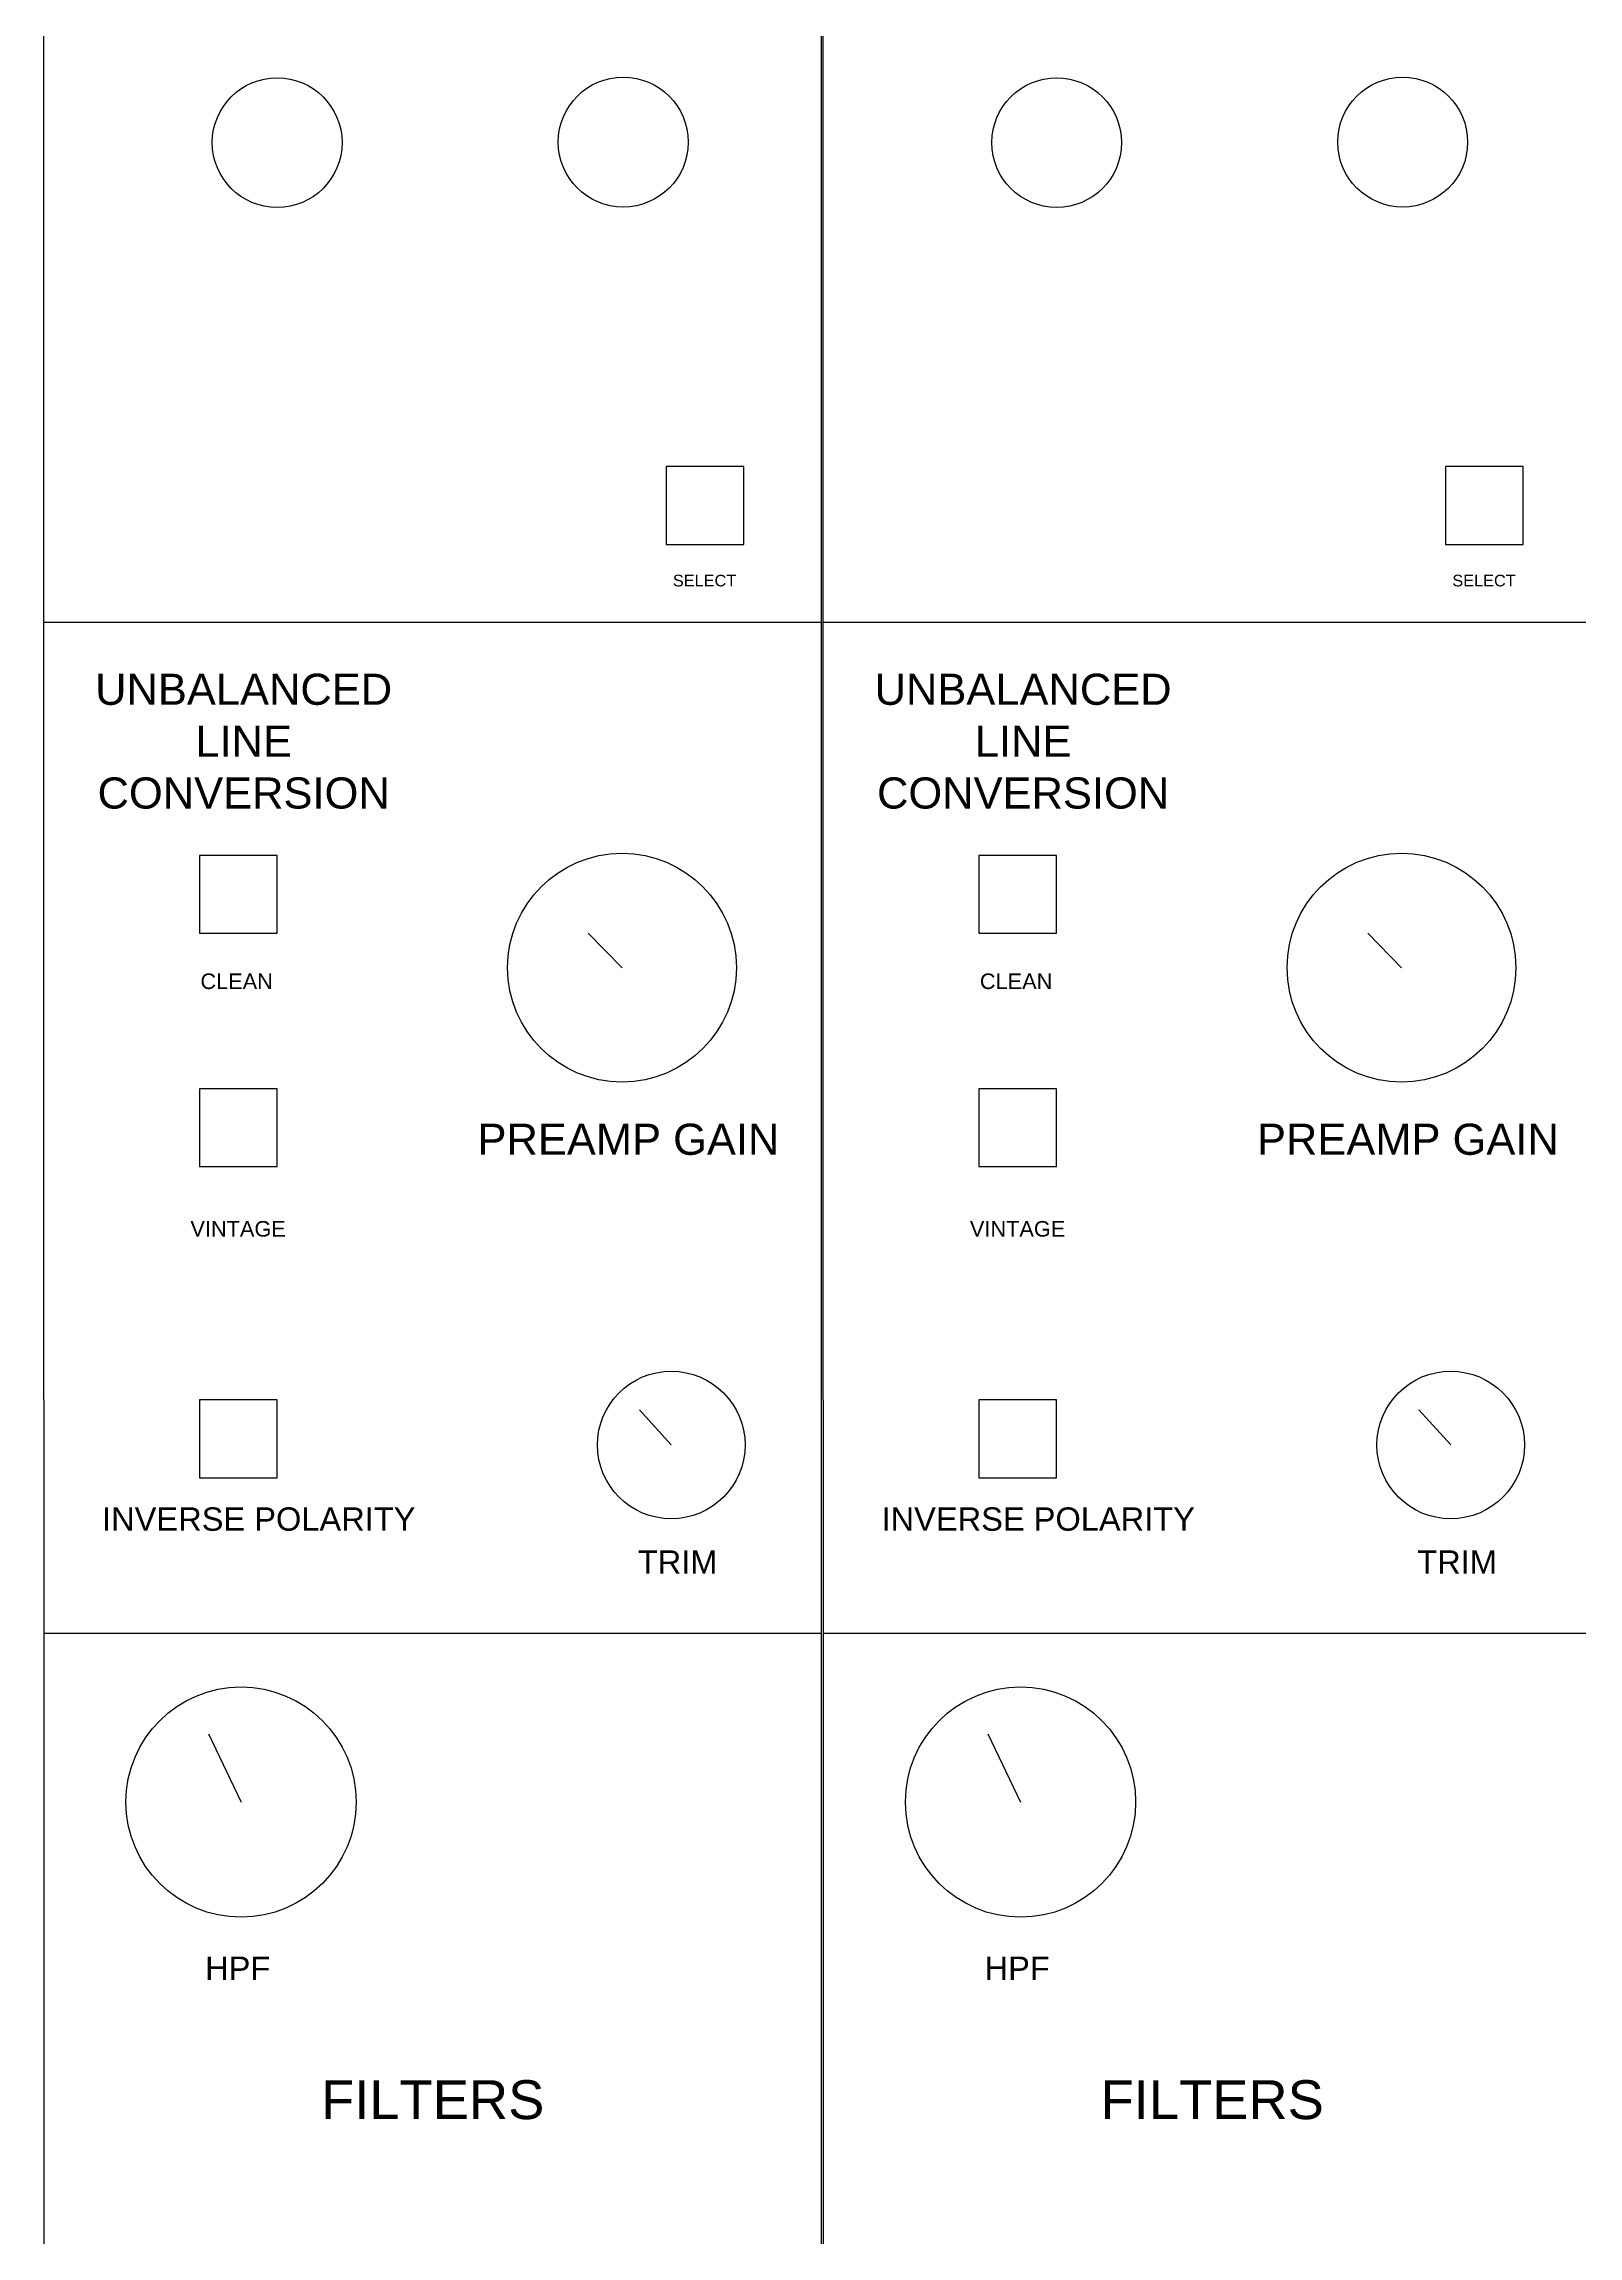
# Model space of a CAD drawing. Header units: inches. Extents: x 0 to 1600, y -1400 to 2600.
# Drawn here: x 0 to 197.3, y 732.5 to 1014.4 of the extents above; entities that cross this region are included whole.
import ezdxf

# ---------------------------------------------------------------- set-up
doc = ezdxf.new("R2010")
doc.units = ezdxf.units.IN
doc.header["$MEASUREMENT"] = 0
doc.layers.get('0').update_dxf_attribs({"lineweight": 25, "true_color": 0xffffff})
doc.styles.add('textstyle173', font='')
doc.styles.add('textstyle176', font='')
doc.styles.add('textstyle189', font='')
doc.styles.add('textstyle191', font='')
doc.styles.add('textstyle317', font='')
doc.styles.add('textstyle319', font='')
doc.styles.add('textstyle348', font='')
doc.styles.add('textstyle350', font='')
doc.styles.add('textstyle364', font='')
doc.styles.add('textstyle366', font='')
doc.styles.add('textstyle717', font='')
doc.styles.add('textstyle719', font='')
doc.styles.add('textstyle748', font='')
doc.styles.add('textstyle750', font='')
doc.styles.add('textstyle763', font='')
doc.styles.add('textstyle766', font='')
doc.styles.add('textstyle892', font='')
doc.styles.add('textstyle894', font='')
doc.styles.get('textstyle173').set_extended_font_data('Liberation Sans')
doc.styles.get('textstyle176').set_extended_font_data('Liberation Sans')
doc.styles.get('textstyle189').set_extended_font_data('Liberation Sans')
doc.styles.get('textstyle191').set_extended_font_data('Liberation Sans')
doc.styles.get('textstyle317').set_extended_font_data('Liberation Sans')
doc.styles.get('textstyle319').set_extended_font_data('Liberation Sans')
doc.styles.get('textstyle348').set_extended_font_data('Liberation Sans')
doc.styles.get('textstyle350').set_extended_font_data('Liberation Sans')
doc.styles.get('textstyle364').set_extended_font_data('Liberation Sans')
doc.styles.get('textstyle366').set_extended_font_data('Liberation Sans')
doc.styles.get('textstyle717').set_extended_font_data('Liberation Sans')
doc.styles.get('textstyle719').set_extended_font_data('Liberation Sans')
doc.styles.get('textstyle748').set_extended_font_data('Liberation Sans')
doc.styles.get('textstyle750').set_extended_font_data('Liberation Sans')
doc.styles.get('textstyle763').set_extended_font_data('Liberation Sans')
doc.styles.get('textstyle766').set_extended_font_data('Liberation Sans')
doc.styles.get('textstyle892').set_extended_font_data('Liberation Sans')
doc.styles.get('textstyle894').set_extended_font_data('Liberation Sans')

msp = doc.modelspace()

# ---------------------------------------------------------------- linework, layer by layer
for p, q in [((100, -1400), (100, 1200)), ((0, 1000), (0, 1030)), ((100.22, 1000), (100.22, 1030)), ((0, 940), (0, 1000)), ((100.22, 940), (100.22, 1000)), ((80, 960), (80, 950)), ((90, 960), (80, 960)), ((90, 950), (90, 960)), ((180.22, 960), (180.22, 950)), ((190.22, 960), (180.22, 960)), ((190.22, 950), (190.22, 960)), ((80, 950), (90, 950)), ((180.22, 950), (190.22, 950)), ((0, 840), (0, 940)), ((0, 940), (50, 940)), ((50, 940), (100, 940)), ((100.22, 840), (100.22, 940)), ((100.22, 940), (150.22, 940)), ((150.22, 940), (200.22, 940)), ((20, 910), (20, 900)), ((30, 910), (20, 910)), ((30, 900), (30, 910)), ((120.22, 910), (120.22, 900)), ((130.22, 910), (120.22, 910)), ((130.22, 900), (130.22, 910)), ((20, 900), (30, 900)), ((70, 900), (74.34, 895.58)), ((120.22, 900), (130.22, 900)), ((170.22, 900), (174.56, 895.58)), ((20, 880), (20, 870)), ((30, 880), (20, 880)), ((30, 870), (30, 880)), ((120.22, 880), (120.22, 870)), ((130.22, 880), (120.22, 880)), ((130.22, 870), (130.22, 880)), ((20, 870), (30, 870)), ((120.22, 870), (130.22, 870)), ((0, 840), (0, 440)), ((20, 840), (20, 830)), ((30, 840), (20, 840)), ((30, 830), (30, 840)), ((100.22, 840), (100.22, 440)), ((120.22, 840), (120.22, 830)), ((130.22, 840), (120.22, 840)), ((130.22, 830), (130.22, 840)), ((76.59, 838.72), (80.67, 834.21)), ((176.8, 838.72), (180.89, 834.21)), ((20, 830), (30, 830)), ((120.22, 830), (130.22, 830)), ((0, 810), (100, 810)), ((100.22, 810), (200.22, 810)), ((21.15, 797.09), (25.36, 788.3)), ((121.37, 797.09), (125.58, 788.3))]:
    msp.add_line(p, q)
for centre, radius in [((30, 1001.66), 8.34), ((74.5, 1001.73), 8.35), ((130.22, 1001.66), 8.34), ((174.71, 1001.73), 8.35), ((74.34, 895.58), 14.71), ((174.56, 895.58), 14.71), ((80.67, 834.21), 9.49), ((180.89, 834.21), 9.49), ((25.36, 788.3), 14.8), ((125.58, 788.3), 14.8)]:
    msp.add_circle(centre, radius)

# ---------------------------------------------------------------- texts
at = {"char_height": 1}
for s, insert, attachment_point, style in [('\\C7;\\H1.5;SELECT', (84.95, 945.34), 5, 'textstyle892'), ('\\C7;\\H1.5;SELECT', (185.17, 945.34), 5, 'textstyle894'), ('\\C7;\\H4;UNBALANCED\\PLINE \\PCONVERSION', (25.69, 924.68), 5, 'textstyle717'), ('\\C7;\\H4;UNBALANCED\\PLINE \\PCONVERSION', (125.91, 924.68), 5, 'textstyle719'), ('\\C7;\\H2;CLEAN', (24.79, 893.82), 5, 'textstyle748'), ('\\C7;\\H2;CLEAN', (125.01, 893.82), 5, 'textstyle750'), ('\\C7;\\H4;PREAMP GAIN', (55.76, 875.52), 1, 'textstyle348'), ('\\C7;\\H4;PREAMP GAIN', (155.98, 875.52), 1, 'textstyle350'), ('\\C7;\\H2;VINTAGE', (24.98, 861.99), 5, 'textstyle763'), ('\\C7;\\H2;VINTAGE', (125.2, 861.99), 5, 'textstyle766'), ('\\C7;\\H3;INVERSE POLARITY', (7.49, 826.19), 1, 'textstyle317'), ('\\C7;\\H3;INVERSE POLARITY', (107.71, 826.19), 1, 'textstyle319'), ('\\C7;\\H3;TRIM', (76.37, 820.66), 1, 'textstyle364'), ('\\C7;\\H3;TRIM', (176.59, 820.66), 1, 'textstyle366'), ('\\C7;\\H3;HPF', (24.93, 766.93), 5, 'textstyle189'), ('\\C7;\\H3;HPF', (125.15, 766.93), 5, 'textstyle191'), ('\\C7;\\H5;FILTERS', (50, 750), 5, 'textstyle173'), ('\\C7;\\H5;FILTERS', (150.22, 750), 5, 'textstyle176')]:
    msp.add_mtext(s, dxfattribs=dict(at, insert=insert, attachment_point=attachment_point, style=style))

doc.saveas('drawing.dxf')
